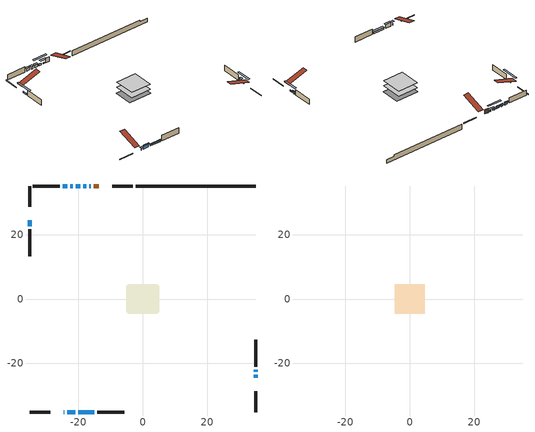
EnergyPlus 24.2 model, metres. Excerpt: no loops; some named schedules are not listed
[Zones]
conditioned space
 floor adiabatic (AdiabaticFloorConstruction): -4.62,-4.62 -4.62,4.62 4.62,4.62 4.62,-4.62 z0.85
 floor foundation (Slab1 construction): -5.14,-4.16 -5.14,4.16 5.14,4.16 5.14,-4.16 z-1.46
 wall outside (RimJoist1 construction): -3.06,35.06 -9.45,35.06 / -35.06,-35.06 -28.67,-35.06 / -35.06,35.06 -35.06,28.67 / 35.06,-35.06 35.06,-28.67 z0.85:1.15
 wall outside (AdiabaticWallConstruction 1): -13.68,35.06 -15.22,35.06 z0.85:2.88
 wall outside (AdiabaticWallConstruction): -16.15,35.06 -16.64,35.06 z0.85:1.33; -17.56,35.06 -18.48,35.06 / -35.06,24.44 -35.06,22.61 / 35.06,-24.44 35.06,-23.52 z0.85:1.56; -24.44,-35.06 -24.31,-35.06 z0.85:1.77; -19.41,35.06 -20.86,35.06 / -21.78,35.06 -22.47,35.06 z0.85:1.89; -23.4,35.06 -24.85,35.06 z0.85:2.07; -23.38,-35.06 -20.92,-35.06 z0.85:2.5; -19.99,-35.06 -15.06,-35.06 z0.85:1.59; 35.06,-22.6 35.06,-21.91 z0.85:2.09
 wall outside (Wall1 construction): -25.78,35.06 -34.13,35.06 / -14.14,-35.06 -5.78,-35.06 / -35.06,21.68 -35.06,13.33 / 35.06,-20.98 35.06,-12.63 z0.85:3.29
 wall foundation (FoundationWall1 construction): -2.13,35.06,-1.46 -2.13,35.06,0.85 31.34,35.06,0.85 31.34,35.06,0.15 35.06,35.06,0.15 35.06,35.06,-1.46
 window (WindowConstruction 6): -16.15,35.06 -16.63,35.06 z0.85:1.33
 window (WindowConstruction 8): -17.56,35.06 -18.48,35.06 z0.85:1.56
 window (WindowConstruction 9): -35.06,24.44 -35.06,22.61 z0.85:1.56
 window (WindowConstruction 10): 35.06,-24.44 35.06,-23.52 z0.85:1.56
 window (WindowConstruction 7): -24.44,-35.06 -24.31,-35.06 z0.85:1.76
 window (WindowConstruction): -19.41,35.06 -20.85,35.06 z0.85:1.89
 window (WindowConstruction 1): -21.78,35.06 -22.47,35.06 z0.85:1.89
 window (WindowConstruction 2): -23.4,35.06 -24.85,35.06 z0.85:2.07
 window (WindowConstruction 3): -23.38,-35.06 -20.92,-35.06 z0.85:2.5
 window (WindowConstruction 4): -19.99,-35.06 -15.06,-35.06 z0.85:1.59
 window (WindowConstruction 5): 35.06,-22.59 35.06,-21.91 z0.85:2.09
 door (Door): -13.68,35.06 -15.22,35.06 z0.85:2.88
 ceiling adiabatic (AdiabaticFloorConstruction): 4.62,-4.62 4.62,4.62 -4.62,4.62 -4.62,-4.62 z0.85
attic - vented
 floor to conditioned space (Floor1 construction Reversed): -4.62,-4.62 -4.62,4.62 4.62,4.62 4.62,-4.62 z3.29
 roof outside (Roof1 construction): -12.75,35.06,3.29 -12.75,26.05,6.29 -10.38,26.05,6.29 -10.38,35.06,3.29; -25.37,-35.06,3.29 -25.37,-26.05,6.29 -27.74,-26.05,6.29 -27.74,-35.06,3.29; -35.06,25.37,3.29 -26.05,25.37,6.29 -26.05,27.74,6.29 -35.06,27.74,3.29; 35.06,-25.37,3.29 26.05,-25.37,6.29 26.05,-27.74,6.29 35.06,-27.74,3.29
shading: -17.85,35.06 -14.93,35.06 -14.93,35.82 -17.85,35.82 z2.55; -21.22,35.06 -14.82,35.06 -14.82,35.82 -21.22,35.82 z4.3; -35.06,19.87 -35.06,27.18 -35.82,27.18 -35.82,19.87 z4.3; 35.06,-20.78 35.06,-27.18 35.82,-27.18 35.82,-20.78 z4.3; -23.7,-35.06 -25.05,-35.06 -25.05,-35.82 -23.7,-35.82 z2.37; -21,35.06 -19.26,35.06 -19.26,35.82 -21,35.82 z2.04; -22.62,35.06 -21.63,35.06 -21.63,35.82 -22.62,35.82 z2.04; -25,35.06 -23.25,35.06 -23.25,35.82 -25,35.82 z2.22; -20.77,-35.06 -23.53,-35.06 -23.53,-35.82 -20.77,-35.82 z2.65; -14.92,-35.06 -20.14,-35.06 -20.14,-35.82 -14.92,-35.82 z1.74; 35.06,-21.76 35.06,-22.74 35.82,-22.74 35.82,-21.76 z2.24
[Building]
Building 1: Terrain=Suburbs
[Site:Location]
Edmonton Intl AP_AB: Latitude {deg}=53.31; Longitude {deg}=-113.58; Time Zone {hr}=-7; Elevation {m}=723; Keep Site Location Information=Yes
[Site:GroundTemperature:Shallow]
-1.56185, -3.61833, -3.78302, -2.80711, 1.11059, 5.01004, 8.39065, 10.5322, 10.7141, 8.97234, 5.67794, 1.89811
[Site:WaterMainsTemperature]
Calculation Method=Schedule; Temperature Schedule=mains temperature schedule
[Material] Roughness=Rough; Thermal Absorptance=0.9
Name | Thickness {m} | Conductivity {W/m-K} | Density {kg/m3} | Specific Heat {J/kg-K} | Solar Absorptance | Visible Absorptance
asphalt or fiberglass shingles | 0.00635 | 0.162714 | 1121.4 | 1465.45 | 0.4 | 0.4
ceiling loosefill ins | 0.254 | 0.0480833 | 16.02 | 1046.75 | 0.7 | 0.7
ceiling stud and cavity | 0.1397 | 0.0771013 | 65.682 | 1177.47 | 0.7 | 0.7
concrete 4.0 in. | 0.1016 | 1.803125 | 2242.8 | 837.4 | 0.7 | 0.7
concrete 8.0 in. | 0.2032 | 1.803125 | 2242.8 | 837.4 | 0.7 | 0.7
door material | 0.04445 | 0.20624 | 512.64 | 1214.23 | 0.7 | 0.7
exterior vertical ins | 0.000798733 | 0.029427 | 32.04 | 1214.23 | 0.7 | 0.7
floor covering | 0.0127 | 0.0433444 | 54.468 | 1339.84 | 0.6 | 0.6
floor rigid ins; wall rigid ins | 0.512978 | 0.029427 | 32.04 | 1214.23 | 0.7 | 0.7
floor stud and cavity | 0.1397 | 1.75129 | 37.0049 | 1207.88 | 0.7 | 0.7
furniture material conditioned space 1 | 0.1524 | 0.115458 | 640.8 | 1214.23 | 0.6 | 0.6
gypsum board | 0.0127 | 0.160291 | 801 | 837.4 | 0.6 | 0.6
osb sheathing 0.5 in. | 0.0127 | 0.115458 | 512.64 | 1214.23 | 0.7 | 0.7
osb sheathing 0.75 in. | 0.01905 | 0.115458 | 512.64 | 1214.23 | 0.7 | 0.7
osb sheathing 2.0 in. | 0.0508 | 0.115458 | 512.64 | 1214.23 | 0.7 | 0.7
rim joist stud and cavity | 0.0508 | 0.0457515 | 125.044 | 1163.47 | 0.6 | 0.6
wall stud and cavity | 0.1397 | 0.116162 | 139.0536 | 1170.24 | 0.7 | 0.7
wall stud and cavity 1 | 0.0889 | 0.380278 | 52.3479 | 1209.89 | 0.7 | 0.7
wall stud and cavity 2 | 0.0889 | 0.391764 | 83.0341 | 1211.67 | 0.7 | 0.7
wood siding | 0.0254 | 0.102417 | 544.68 | 1172.36 | 0.4 | 0.4
wood siding 1; wood siding 2; wood siding 3 | 0.0254 | 0.102417 | 544.68 | 1172.36 | 0.7 | 0.7
[WindowMaterial:SimpleGlazingSystem]
Name | U-Factor {W/m2-K} | Solar Heat Gain Coefficient
WindowMaterial | 2.77995 | 0.66
WindowMaterial 1 | 2.76462 | 0.62
WindowMaterial 2 | 2.78222 | 0.67
WindowMaterial 3 | 2.7913 | 0.7
WindowMaterial 4 | 2.77768 | 0.66
WindowMaterial 5 | 2.76746 | 0.63
WindowMaterial 6 | 2.72941 | 0.53
WindowMaterial 7 | 2.57327 | 0.27
WindowMaterial 8 | 2.76291 | 0.62
[Construction]
AdiabaticFloorConstruction: floor stud and cavity, floor rigid ins, osb sheathing 0.75 in., floor covering
AdiabaticWallConstruction: wood siding 2, wall rigid ins, wall stud and cavity 1, gypsum board
AdiabaticWallConstruction 1: wood siding 3, wall rigid ins, wall stud and cavity 1, gypsum board
Door: door material
Floor1 construction Reversed: gypsum board, ceiling stud and cavity, ceiling loosefill ins
FoundationWall1 construction: concrete 8.0 in.
furniture construction conditioned space 1: furniture material conditioned space 1
PartitionWallConstruction: gypsum board, wall stud and cavity 2, gypsum board
RimJoist1 construction: wood siding 1, osb sheathing 2.0 in., rim joist stud and cavity
Roof1 construction: asphalt or fiberglass shingles
Slab1 construction: concrete 4.0 in.
Wall1 construction: wood siding, osb sheathing 0.5 in., wall stud and cavity, gypsum board
WindowConstruction: WindowMaterial
WindowConstruction 1: WindowMaterial 1
WindowConstruction 10; WindowConstruction 8; WindowConstruction 9: WindowMaterial 8
WindowConstruction 2: WindowMaterial 2
WindowConstruction 3: WindowMaterial 3
WindowConstruction 4: WindowMaterial 4
WindowConstruction 5: WindowMaterial 5
WindowConstruction 6: WindowMaterial 6
WindowConstruction 7: WindowMaterial 7
[Zone] Multiplier=1; Part of Total Floor Area=Yes
Name | Volume {m3}
attic - vented | 41.6456
conditioned space | 434.1
[Space]
Name | Zone | Volume {m3}
attic - vented 1 | attic - vented | 41.6456
conditioned space 1 | conditioned space | 434.1
[ZoneInfiltration:EffectiveLeakageArea]
infil attic - vented 1: Zone or Space=attic - vented 1; Schedule=Always On Discrete; Effective Air Leakage Area {cm2}=2972.87; Stack Coefficient=0.000208723; Wind Coefficient=9.76124e-06
[ZoneMixing]
whole house fan mix: Zone or Space=attic - vented; Schedule=Always On Continuous; Design Flow Rate Calculation Method=Flow/Zone; Design Flow Rate {m3/s}=0; Source Zone or Space=conditioned space
[SurfaceProperty:ExposedFoundationPerimeter]
Slab1: Exposed Perimeter Calculation Method=TotalExposedPerimeter; Total Exposed Perimeter {m}=37.187
[InternalMass] Zone or ZoneList=conditioned space; Space or SpaceList=conditioned space 1
Name | Construction | Surface Area {m2}
furniture mass conditioned space 1 | furniture construction conditioned space 1 | 68.3997
partition wall mass | PartitionWallConstruction | 170.999
[Lights]
interior lighting: Zone or ZoneList or Space or SpaceList=conditioned space 1; Schedule=interior lighting schedule; Design Level Calculation Method=LightingLevel; Lighting Level {W}=343.2; Return Air Fraction=0; Fraction Radiant=0.6; Fraction Visible=0.2; Fraction Replaceable=1
[People]
occupants: Zone or ZoneList or Space or SpaceList=conditioned space 1; Number of People Schedule=occupants schedule; Number of People Calculation Method=People; Number of People=3; Fraction Radiant=0.314171; Sensible Heat Fraction=0.56303; Activity Level Schedule=occupants activity schedule; Carbon Dioxide Generation Rate {m3/s-W}=0; Enable ASHRAE 55 Comfort Warnings=No; Mean Radiant Temperature Calculation Type=EnclosureAveraged
[ElectricEquipment] Zone or ZoneList or Space or SpaceList=conditioned space 1; Design Level Calculation Method=EquipmentLevel
Name | Schedule | Design Level {W} | Fraction Latent | Fraction Radiant | Fraction Lost
clothes dryer | clothes dryer schedule | 140.772 | 0.015 | 0.081 | 0.85
clothes washer | clothes washer schedule | 32.1985 | 0.03 | 0.162 | 0.7
cooking range | cooking range schedule | 215.147 | 0.08 | 0.432 | 0.2
dishwasher | dishwasher schedule | 66.8632 | 0.3 | 0.18 | 0.4
fridge | fridge schedule | 72.9452 | 0 | 0.6 | 0
mech vent house fan | mech vent house fan schedule | 0 | 0 | 0 | 1
mech vent house fan cfis | mech vent house fan cfis schedule | 0 | 0 | 0 | 0
misc plug loads | misc plug loads schedule | 494.7 | 0.045 | 0.513 | 0.1
whole house fan | Always On Discrete | 0 | 0 | 0 | 1
[OtherEquipment] Zone or ZoneList or Space or SpaceList=conditioned space 1; Design Level Calculation Method=EquipmentLevel
Name | Fuel Type | Schedule | Design Level {W} | Fraction Latent | Fraction Radiant | Fraction Lost
clothes dryer 1 | Electricity | clothes dryer schedule | 0 | 0.015 | 0.081 | 0.85
cooking range 1 | Electricity | cooking range schedule | 0 | 0.08 | 0.432 | 0.2
general water use latent | None | general water use schedule | 62.594 | 1 | 0 | 0
general water use sensible | None | general water use schedule | -61.6891 | 0 | 0.6 | 0
mech vent house fan latent load | None | Always On Discrete | 0 | 1 | 0 | 0
mech vent house fan sensible load | None | Always On Discrete | 0 | 0 | 0 | 0
water heater energy adjustment1 | NaturalGas | Always On Discrete | 0.01 | 0 | 0 | 1
[ZoneInfiltration:DesignFlowRate] Zone or ZoneList or Space or SpaceList=conditioned space 1; Schedule=Always On Discrete; Design Flow Rate Calculation Method=Flow/Zone; Design Flow Rate {m3/s}=0
infil flow; natural vent flow; whole house fan flow
[AvailabilityManager:Scheduled]
furnace airloop Availability Manager: Schedule=Always On Discrete
[Foundation:Kiva]
Foundation Kiva 1: Initial Indoor Air Temperature {C}=18; Wall Height Above Grade {m}=0.849996; Wall Depth Below Slab {m}=0.2032; Custom Block Material Name 1=exterior vertical ins; Custom Block Depth 1 {m}=2.30999; Custom Block X Position 1 {m}=0.2032; Custom Block Z Position 1 {m}=0
[Foundation:Kiva:Settings]
Soil Conductivity {W/m-K}=0.849921; Soil Density {kg/m3}=1842.3; Soil Specific Heat {J/kg-K}=418.7; Ground Solar Absorptivity=0.9; Ground Thermal Absorptivity=0.9; Ground Surface Roughness {m}=0.03; Far-Field Width {m}=40; Deep-Ground Boundary Condition=ZeroFlux; Deep-Ground Depth {m}=40; Minimum Cell Dimension {m}=0.2; Maximum Cell Growth Coefficient=3; Simulation Timestep=Timestep
[Exterior:Lights]
exterior lighting: Schedule=exterior lighting schedule; Design Level {W}=75.6
[EnergyManagementSystem:GlobalVariable]
furnace_airloop_Fan_RTF
infil_program_Qfan
infil_program_Qinf
natural_vent_program_Qnv
natural_vent_program_Qwhf
[EnergyManagementSystem:Sensor]
Name | Output:Variable or Output:Meter Index Key | Output:Variable or Output:Meter
airflow_gain | infil flow | Infiltration Sensible Heat Gain Energy
airflow_gain_1 | natural vent flow | Infiltration Sensible Heat Gain Energy
airflow_gain_2 | whole house fan flow | Infiltration Sensible Heat Gain Energy
airflow_loss | infil flow | Infiltration Sensible Heat Loss Energy
airflow_loss_1 | natural vent flow | Infiltration Sensible Heat Loss Energy
airflow_loss_2 | whole house fan flow | Infiltration Sensible Heat Loss Energy
clg_load_cond |  | Cooling:EnergyTransfer:Zone:CONDITIONED SPACE
clg_sp_s; clg_sp_s_1 | cooling setpoint | Schedule Value
clothes_dryer_exhaust_0_sch_s | clothes dryer exhaust 0 schedule | Schedule Value
cool_season | cooling season schedule | Schedule Value
htg_load_cond |  | Heating:EnergyTransfer:Zone:CONDITIONED SPACE
htg_sp_s; htg_sp_s_1 | heating setpoint | Schedule Value
ig_ee_conv | clothes dryer | Electric Equipment Convective Heating Energy
ig_ee_conv_2 | cooking range | Electric Equipment Convective Heating Energy
ig_ee_conv_4 | fridge | Electric Equipment Convective Heating Energy
ig_ee_conv_5 | misc plug loads | Electric Equipment Convective Heating Energy
ig_ee_conv_6 | whole house fan | Electric Equipment Convective Heating Energy
ig_ee_rad | clothes dryer | Electric Equipment Radiant Heating Energy
ig_ee_rad_2 | cooking range | Electric Equipment Radiant Heating Energy
ig_ee_rad_4 | fridge | Electric Equipment Radiant Heating Energy
ig_ee_rad_5 | misc plug loads | Electric Equipment Radiant Heating Energy
ig_ee_rad_6 | whole house fan | Electric Equipment Radiant Heating Energy
ig_lgt_conv | interior lighting | Lights Convective Heating Energy
ig_lgt_rad | interior lighting | Lights Radiant Heating Energy
ig_lgt_vis | interior lighting | Lights Visible Radiation Heating Energy
ig_oe_conv | clothes dryer 1 | Other Equipment Convective Heating Energy
ig_oe_conv_1 | cooking range 1 | Other Equipment Convective Heating Energy
ig_oe_conv_2 | general water use latent | Other Equipment Convective Heating Energy
ig_oe_conv_3 | general water use sensible | Other Equipment Convective Heating Energy
ig_oe_conv_4 | water heater energy adjustment1 | Other Equipment Convective Heating Energy
ig_oe_rad | clothes dryer 1 | Other Equipment Radiant Heating Energy
ig_oe_rad_1 | cooking range 1 | Other Equipment Radiant Heating Energy
ig_oe_rad_2 | general water use latent | Other Equipment Radiant Heating Energy
ig_oe_rad_3 | general water use sensible | Other Equipment Radiant Heating Energy
ig_oe_rad_4 | water heater energy adjustment1 | Other Equipment Radiant Heating Energy
ig_ppl_conv | occupants | People Convective Heating Energy
ig_ppl_rad | occupants | People Radiant Heating Energy
im_conv | furniture mass conditioned space 1 | Surface Inside Face Convection Heat Gain Energy
im_conv_1 | partition wall mass | Surface Inside Face Convection Heat Gain Energy
im_ig | furniture mass conditioned space 1 | Surface Inside Face Internal Gains Radiation Heat Gain Energy
im_ig_1 | partition wall mass | Surface Inside Face Internal Gains Radiation Heat Gain Energy
im_lgt | furniture mass conditioned space 1 | Surface Inside Face Lights Radiation Heat Gain Energy
im_lgt_1 | partition wall mass | Surface Inside Face Lights Radiation Heat Gain Energy
im_sol | furniture mass conditioned space 1 | Surface Inside Face Solar Radiation Heat Gain Energy
im_sol_1 | partition wall mass | Surface Inside Face Solar Radiation Heat Gain Energy
im_surf | furniture mass conditioned space 1 | Surface Inside Face Net Surface Thermal Radiation Heat Gain Energy
im_surf_1 | partition wall mass | Surface Inside Face Net Surface Thermal Radiation Heat Gain Energy
mv_conv | mech vent house fan | Electric Equipment Convective Heating Energy
mv_conv_1 | mech vent house fan cfis | Electric Equipment Convective Heating Energy
mv_conv_2 | mech vent house fan latent load | Other Equipment Convective Heating Energy
mv_conv_3 | mech vent house fan sensible load | Other Equipment Convective Heating Energy
mv_rad | mech vent house fan | Electric Equipment Radiant Heating Energy
mv_rad_1 | mech vent house fan cfis | Electric Equipment Radiant Heating Energy
mv_rad_2 | mech vent house fan latent load | Other Equipment Radiant Heating Energy
mv_rad_3 | mech vent house fan sensible load | Other Equipment Radiant Heating Energy
natural_vent_s | natural vent schedule | Schedule Value
out_pb_s |  | Site Outdoor Air Barometric Pressure
out_wt_s |  | Site Outdoor Air Humidity Ratio
site_vw_s |  | Site Wind Speed
ss_back_out | Window1 | Surface Window Shortwave from Zone Back Out Window Heat Transfer Rate
ss_back_out_1 | Window10 | Surface Window Shortwave from Zone Back Out Window Heat Transfer Rate
ss_back_out_10 | Window9 | Surface Window Shortwave from Zone Back Out Window Heat Transfer Rate
ss_back_out_2 | Window11 | Surface Window Shortwave from Zone Back Out Window Heat Transfer Rate
ss_back_out_3 | Window13 | Surface Window Shortwave from Zone Back Out Window Heat Transfer Rate
ss_back_out_4 | Window2 | Surface Window Shortwave from Zone Back Out Window Heat Transfer Rate
ss_back_out_5 | Window3 | Surface Window Shortwave from Zone Back Out Window Heat Transfer Rate
ss_back_out_6 | Window4 | Surface Window Shortwave from Zone Back Out Window Heat Transfer Rate
ss_back_out_7 | Window5 | Surface Window Shortwave from Zone Back Out Window Heat Transfer Rate
ss_back_out_8 | Window6 | Surface Window Shortwave from Zone Back Out Window Heat Transfer Rate
ss_back_out_9 | Window7 | Surface Window Shortwave from Zone Back Out Window Heat Transfer Rate
ss_conv | Door1 | Surface Inside Face Convection Heat Gain Energy
ss_conv_1 | Window1 | Surface Inside Face Convection Heat Gain Energy
ss_conv_10 | Window7 | Surface Inside Face Convection Heat Gain Energy
ss_conv_11 | Window9 | Surface Inside Face Convection Heat Gain Energy
ss_conv_2 | Window10 | Surface Inside Face Convection Heat Gain Energy
ss_conv_3 | Window11 | Surface Inside Face Convection Heat Gain Energy
ss_conv_4 | Window13 | Surface Inside Face Convection Heat Gain Energy
ss_conv_5 | Window2 | Surface Inside Face Convection Heat Gain Energy
ss_conv_6 | Window3 | Surface Inside Face Convection Heat Gain Energy
ss_conv_7 | Window4 | Surface Inside Face Convection Heat Gain Energy
ss_conv_8 | Window5 | Surface Inside Face Convection Heat Gain Energy
ss_conv_9 | Window6 | Surface Inside Face Convection Heat Gain Energy
ss_ig | Door1 | Surface Inside Face Internal Gains Radiation Heat Gain Energy
ss_ig_1 | Window1 | Surface Inside Face Internal Gains Radiation Heat Gain Energy
ss_ig_10 | Window7 | Surface Inside Face Internal Gains Radiation Heat Gain Energy
ss_ig_11 | Window9 | Surface Inside Face Internal Gains Radiation Heat Gain Energy
ss_ig_2 | Window10 | Surface Inside Face Internal Gains Radiation Heat Gain Energy
ss_ig_3 | Window11 | Surface Inside Face Internal Gains Radiation Heat Gain Energy
ss_ig_4 | Window13 | Surface Inside Face Internal Gains Radiation Heat Gain Energy
ss_ig_5 | Window2 | Surface Inside Face Internal Gains Radiation Heat Gain Energy
ss_ig_6 | Window3 | Surface Inside Face Internal Gains Radiation Heat Gain Energy
ss_ig_7 | Window4 | Surface Inside Face Internal Gains Radiation Heat Gain Energy
ss_ig_8 | Window5 | Surface Inside Face Internal Gains Radiation Heat Gain Energy
ss_ig_9 | Window6 | Surface Inside Face Internal Gains Radiation Heat Gain Energy
ss_lgt | Door1 | Surface Inside Face Lights Radiation Heat Gain Energy
ss_sol | Door1 | Surface Inside Face Solar Radiation Heat Gain Energy
ss_surf | Door1 | Surface Inside Face Net Surface Thermal Radiation Heat Gain Energy
ss_surf_1 | Window1 | Surface Inside Face Net Surface Thermal Radiation Heat Gain Energy
ss_surf_10 | Window7 | Surface Inside Face Net Surface Thermal Radiation Heat Gain Energy
ss_surf_11 | Window9 | Surface Inside Face Net Surface Thermal Radiation Heat Gain Energy
ss_surf_2 | Window10 | Surface Inside Face Net Surface Thermal Radiation Heat Gain Energy
ss_surf_3 | Window11 | Surface Inside Face Net Surface Thermal Radiation Heat Gain Energy
ss_surf_4 | Window13 | Surface Inside Face Net Surface Thermal Radiation Heat Gain Energy
ss_surf_5 | Window2 | Surface Inside Face Net Surface Thermal Radiation Heat Gain Energy
ss_surf_6 | Window3 | Surface Inside Face Net Surface Thermal Radiation Heat Gain Energy
ss_surf_7 | Window4 | Surface Inside Face Net Surface Thermal Radiation Heat Gain Energy
ss_surf_8 | Window5 | Surface Inside Face Net Surface Thermal Radiation Heat Gain Energy
ss_surf_9 | Window6 | Surface Inside Face Net Surface Thermal Radiation Heat Gain Energy
ss_trans_in | Window1 | Surface Window Transmitted Solar Radiation Rate
ss_trans_in_1 | Window10 | Surface Window Transmitted Solar Radiation Rate
ss_trans_in_10 | Window9 | Surface Window Transmitted Solar Radiation Rate
ss_trans_in_2 | Window11 | Surface Window Transmitted Solar Radiation Rate
ss_trans_in_3 | Window13 | Surface Window Transmitted Solar Radiation Rate
ss_trans_in_4 | Window2 | Surface Window Transmitted Solar Radiation Rate
ss_trans_in_5 | Window3 | Surface Window Transmitted Solar Radiation Rate
ss_trans_in_6 | Window4 | Surface Window Transmitted Solar Radiation Rate
ss_trans_in_7 | Window5 | Surface Window Transmitted Solar Radiation Rate
ss_trans_in_8 | Window6 | Surface Window Transmitted Solar Radiation Rate
ss_trans_in_9 | Window7 | Surface Window Transmitted Solar Radiation Rate
ss_trans_out | Window1 | Surface Inside Face Initial Transmitted Diffuse Transmitted Out Window Solar Radiation Rate
ss_trans_out_1 | Window10 | Surface Inside Face Initial Transmitted Diffuse Transmitted Out Window Solar Radiation Rate
ss_trans_out_10 | Window9 | Surface Inside Face Initial Transmitted Diffuse Transmitted Out Window Solar Radiation Rate
ss_trans_out_2 | Window11 | Surface Inside Face Initial Transmitted Diffuse Transmitted Out Window Solar Radiation Rate
ss_trans_out_3 | Window13 | Surface Inside Face Initial Transmitted Diffuse Transmitted Out Window Solar Radiation Rate
ss_trans_out_4 | Window2 | Surface Inside Face Initial Transmitted Diffuse Transmitted Out Window Solar Radiation Rate
ss_trans_out_5 | Window3 | Surface Inside Face Initial Transmitted Diffuse Transmitted Out Window Solar Radiation Rate
ss_trans_out_6 | Window4 | Surface Inside Face Initial Transmitted Diffuse Transmitted Out Window Solar Radiation Rate
ss_trans_out_7 | Window5 | Surface Inside Face Initial Transmitted Diffuse Transmitted Out Window Solar Radiation Rate
ss_trans_out_8 | Window6 | Surface Inside Face Initial Transmitted Diffuse Transmitted Out Window Solar Radiation Rate
ss_trans_out_9 | Window7 | Surface Inside Face Initial Transmitted Diffuse Transmitted Out Window Solar Radiation Rate
s_conv | Floor1 | Surface Inside Face Convection Heat Gain Energy
s_conv_1 | FoundationWall1 | Surface Inside Face Convection Heat Gain Energy
s_conv_10 | Wall1:180 | Surface Inside Face Convection Heat Gain Energy
s_conv_11 | Wall1:270 | Surface Inside Face Convection Heat Gain Energy
s_conv_12 | Wall1:90 | Surface Inside Face Convection Heat Gain Energy
s_conv_2 | inferred conditioned ceiling | Surface Inside Face Convection Heat Gain Energy
s_conv_3 | inferred conditioned floor | Surface Inside Face Convection Heat Gain Energy
s_conv_4 | RimJoist1:0 | Surface Inside Face Convection Heat Gain Energy
s_conv_5 | RimJoist1:180 | Surface Inside Face Convection Heat Gain Energy
s_conv_6 | RimJoist1:270 | Surface Inside Face Convection Heat Gain Energy
s_conv_7 | RimJoist1:90 | Surface Inside Face Convection Heat Gain Energy
s_conv_8 | Slab1 | Surface Inside Face Convection Heat Gain Energy
s_conv_9 | Wall1:0 | Surface Inside Face Convection Heat Gain Energy
s_ig | Floor1 | Surface Inside Face Internal Gains Radiation Heat Gain Energy
s_ig_1 | FoundationWall1 | Surface Inside Face Internal Gains Radiation Heat Gain Energy
s_ig_10 | Wall1:180 | Surface Inside Face Internal Gains Radiation Heat Gain Energy
s_ig_11 | Wall1:270 | Surface Inside Face Internal Gains Radiation Heat Gain Energy
s_ig_12 | Wall1:90 | Surface Inside Face Internal Gains Radiation Heat Gain Energy
s_ig_2 | inferred conditioned ceiling | Surface Inside Face Internal Gains Radiation Heat Gain Energy
s_ig_3 | inferred conditioned floor | Surface Inside Face Internal Gains Radiation Heat Gain Energy
s_ig_4 | RimJoist1:0 | Surface Inside Face Internal Gains Radiation Heat Gain Energy
s_ig_5 | RimJoist1:180 | Surface Inside Face Internal Gains Radiation Heat Gain Energy
s_ig_6 | RimJoist1:270 | Surface Inside Face Internal Gains Radiation Heat Gain Energy
s_ig_7 | RimJoist1:90 | Surface Inside Face Internal Gains Radiation Heat Gain Energy
s_ig_8 | Slab1 | Surface Inside Face Internal Gains Radiation Heat Gain Energy
s_ig_9 | Wall1:0 | Surface Inside Face Internal Gains Radiation Heat Gain Energy
s_lgt | Floor1 | Surface Inside Face Lights Radiation Heat Gain Energy
s_lgt_1 | FoundationWall1 | Surface Inside Face Lights Radiation Heat Gain Energy
s_lgt_10 | Wall1:180 | Surface Inside Face Lights Radiation Heat Gain Energy
s_lgt_11 | Wall1:270 | Surface Inside Face Lights Radiation Heat Gain Energy
s_lgt_12 | Wall1:90 | Surface Inside Face Lights Radiation Heat Gain Energy
s_lgt_2 | inferred conditioned ceiling | Surface Inside Face Lights Radiation Heat Gain Energy
s_lgt_3 | inferred conditioned floor | Surface Inside Face Lights Radiation Heat Gain Energy
s_lgt_4 | RimJoist1:0 | Surface Inside Face Lights Radiation Heat Gain Energy
s_lgt_5 | RimJoist1:180 | Surface Inside Face Lights Radiation Heat Gain Energy
s_lgt_6 | RimJoist1:270 | Surface Inside Face Lights Radiation Heat Gain Energy
s_lgt_7 | RimJoist1:90 | Surface Inside Face Lights Radiation Heat Gain Energy
s_lgt_8 | Slab1 | Surface Inside Face Lights Radiation Heat Gain Energy
s_lgt_9 | Wall1:0 | Surface Inside Face Lights Radiation Heat Gain Energy
s_sol | Floor1 | Surface Inside Face Solar Radiation Heat Gain Energy
s_sol_1 | FoundationWall1 | Surface Inside Face Solar Radiation Heat Gain Energy
s_sol_10 | Wall1:180 | Surface Inside Face Solar Radiation Heat Gain Energy
s_sol_11 | Wall1:270 | Surface Inside Face Solar Radiation Heat Gain Energy
s_sol_12 | Wall1:90 | Surface Inside Face Solar Radiation Heat Gain Energy
s_sol_2 | inferred conditioned ceiling | Surface Inside Face Solar Radiation Heat Gain Energy
